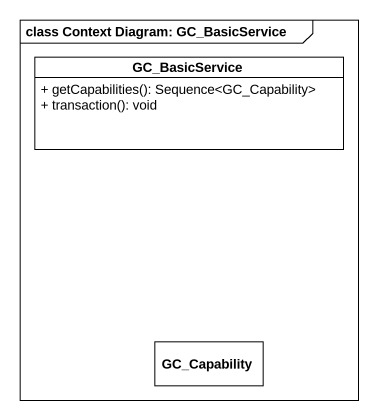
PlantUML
@startuml
mainframe class Context Diagram: GC_BasicService
hide circle
hide empty members
skinparam classAttributeIconSize 0
class GC_BasicService {
  + getCapabilities(): Sequence<GC_Capability>
  + transaction(): void
}
class GC_Capability
@enduml
